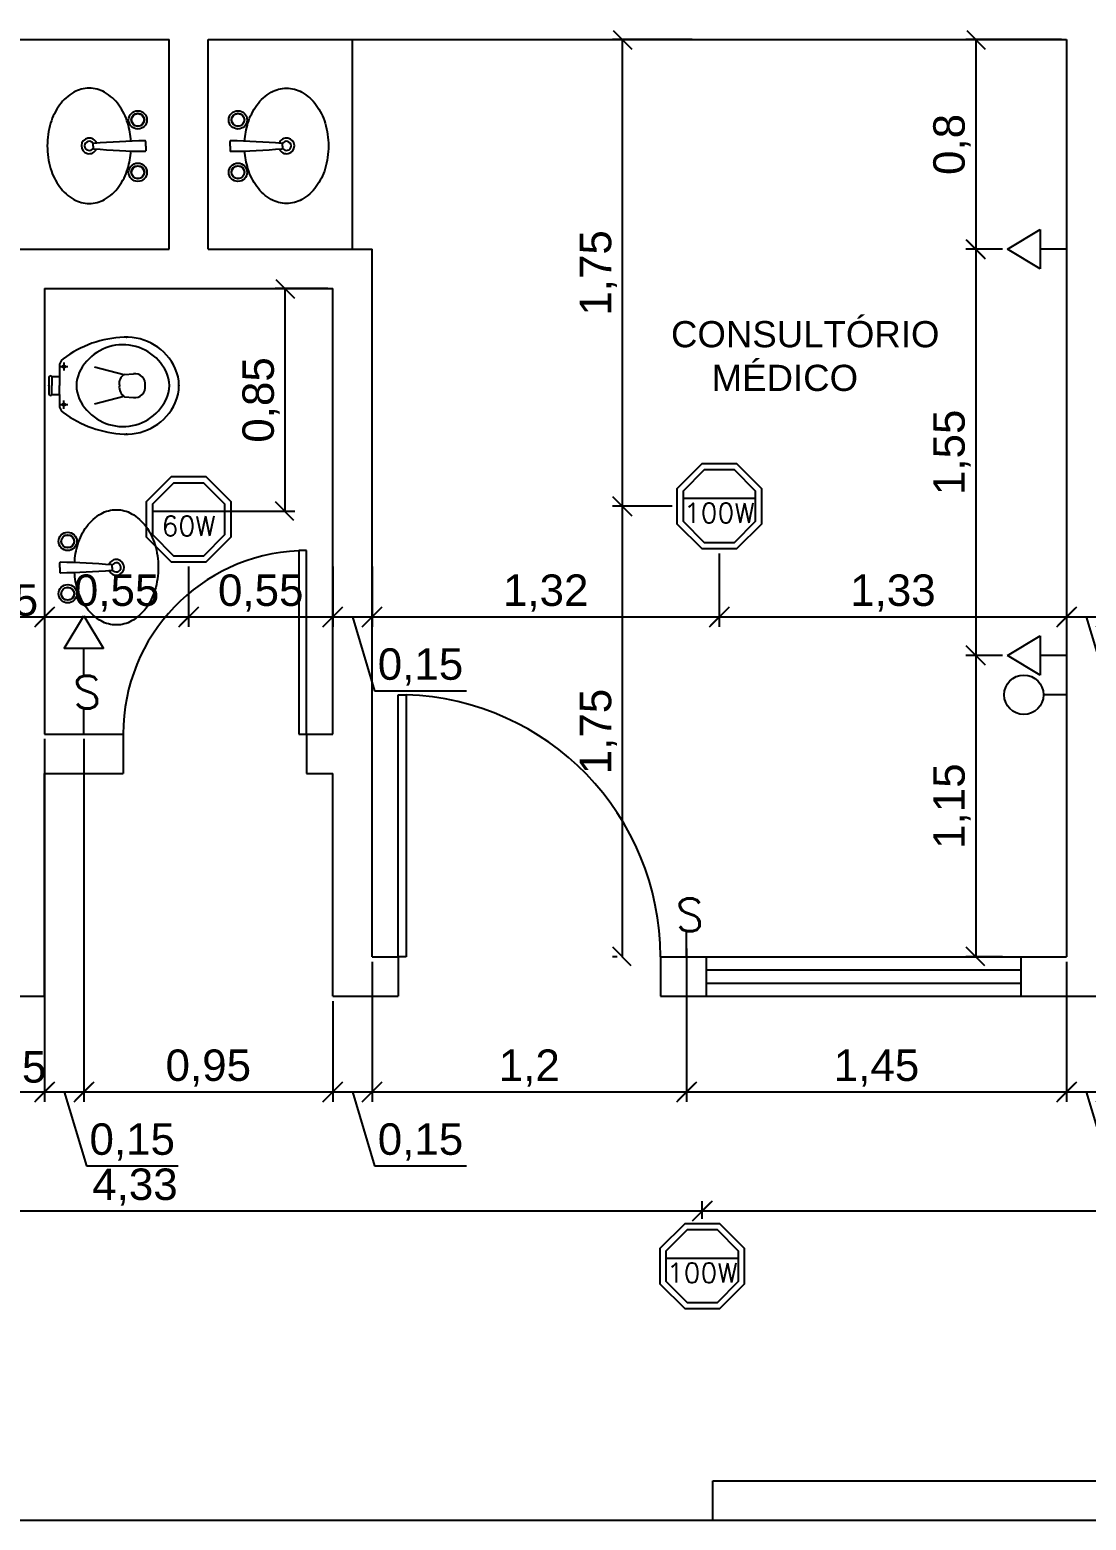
# Model space of a CAD drawing. Header units: millimetres. Extents: x 562 to 1062, y -27 to 300.
# Drawn here: x 672.7 to 676.73, y 242.13 to 247.81 of the extents above; entities that cross this region are included whole.
import ezdxf
from ezdxf.enums import TextEntityAlignment as Align

# ---------------------------------------------------------------- set-up
doc = ezdxf.new("R2010")
doc.units = ezdxf.units.MM
doc.header["$LTSCALE"] = 0.04
doc.linetypes.add('ACAD_ISO03W100', pattern=[30, 12, -18])
for name, color, linetype in [('01', 1, 'Continuous'), ('02', 2, 'Continuous'), ('03', 3, 'Continuous'), ('05', 5, 'Continuous'), ('2', 2, 'Continuous'), ('BAN', 11, 'Continuous'), ('LUMINAR', 2, 'Continuous'), ('TRACEJADO', 7, 'ACAD_ISO03W100')]:
    doc.layers.add(name, color=color, linetype=linetype)
doc.styles.add('SIMPLEX', font='SIMPLEX.SHX')
doc.styles.get("Standard").update_dxf_attribs({"font": 'arial.ttf'})
doc.dimstyles.new('ISO-25', dxfattribs={"dimscale": 0.03, "dimtxt": 4, "dimasz": 2.5, "dimexe": 1.25, "dimexo": 0.625, "dimtad": 1, "dimtxsty": 'Standard', "dimblk": 'OBLIQUE', "dimcen": 2.5, "dimadec": 3, "dimazin": 0, "dimtfac": 1, "dimtmove": 0, "dimatfit": 3, "dimldrblk": 'OBLIQUE', "dimfxl": 1, "dimarcsym": 0})

# ---------------------------------------------------------------- blocks, each defined once
blk = doc.blocks.new('_Oblique')
at = {"layer": 'TRACEJADO', "color": 0, "lineweight": -2}
blk.add_line((-0.5, -0.5), (0.5, 0.5), dxfattribs=at)
blk = doc.blocks.new('*D162')
at = {"layer": 'BAN', "color": 0}
for p, q in [((672.7582, 245.107), (672.7582, 243.7225)), ((672.6082, 244.257), (672.6082, 243.7225)), ((672.6082, 243.76), (672.7582, 243.76))]:
    blk.add_line(p, q, dxfattribs=at)
at = {"layer": 'Defpoints', "color": 0}
for p in [(672.7582, 245.1257), (672.6082, 244.2757), (672.7582, 243.76)]:
    blk.add_point(p, dxfattribs=at)
at = {"layer": 'BAN', "color": 0, "xscale": 0.075, "yscale": 0.075, "zscale": 0.075, "rotation": 180}
blk.add_blockref('_Oblique', (672.6082, 243.76), dxfattribs=at)
at = {"layer": 'BAN', "color": 0, "xscale": 0.075, "yscale": 0.075, "zscale": 0.075}
blk.add_blockref('_Oblique', (672.7582, 243.76), dxfattribs=at)
at = {"layer": 'BAN', "color": 0, "insert": (672.6019, 243.8445), "char_height": 0.12, "attachment_point": 5}
blk.add_mtext('0,15', dxfattribs=at)
blk = doc.blocks.new('*D163')
at = {"layer": 'BAN', "color": 0}
for p, q in [((672.7582, 245.107), (672.7582, 243.7225)), ((672.9082, 245.107), (672.9082, 243.7225)), ((672.7582, 243.76), (672.9082, 243.76)), ((672.8332, 243.76), (672.9178, 243.478)), ((672.9178, 243.478), (673.2679, 243.478))]:
    blk.add_line(p, q, dxfattribs=at)
at = {"layer": 'Defpoints', "color": 0}
for p in [(672.7582, 245.1257), (672.9082, 245.1257), (672.9082, 243.76)]:
    blk.add_point(p, dxfattribs=at)
at = {"layer": 'BAN', "color": 0, "xscale": 0.075, "yscale": 0.075, "zscale": 0.075, "rotation": 180}
blk.add_blockref('_Oblique', (672.7582, 243.76), dxfattribs=at)
at = {"layer": 'BAN', "color": 0, "xscale": 0.075, "yscale": 0.075, "zscale": 0.075}
blk.add_blockref('_Oblique', (672.9082, 243.76), dxfattribs=at)
at = {"layer": 'BAN', "color": 0, "insert": (673.0929, 243.5689), "char_height": 0.12, "attachment_point": 5}
blk.add_mtext('0,15', dxfattribs=at)
blk = doc.blocks.new('*D164')
at = {"layer": 'BAN', "color": 0}
for p, q in [((672.9082, 245.107), (672.9082, 243.7225)), ((673.8582, 244.107), (673.8582, 243.7225)), ((672.9082, 243.76), (673.8582, 243.76))]:
    blk.add_line(p, q, dxfattribs=at)
at = {"layer": 'Defpoints', "color": 0}
for p in [(672.9082, 245.1257), (673.8582, 244.1257), (673.8582, 243.76)]:
    blk.add_point(p, dxfattribs=at)
at = {"layer": 'BAN', "color": 0, "xscale": 0.075, "yscale": 0.075, "zscale": 0.075, "rotation": 180}
blk.add_blockref('_Oblique', (672.9082, 243.76), dxfattribs=at)
at = {"layer": 'BAN', "color": 0, "xscale": 0.075, "yscale": 0.075, "zscale": 0.075}
blk.add_blockref('_Oblique', (673.8582, 243.76), dxfattribs=at)
at = {"layer": 'BAN', "color": 0, "insert": (673.3832, 243.8509), "char_height": 0.12, "attachment_point": 5}
blk.add_mtext('0,95', dxfattribs=at)
blk = doc.blocks.new('*D165')
at = {"layer": 'BAN', "color": 0}
for p, q in [((674.0082, 244.257), (674.0082, 243.7225)), ((673.8582, 244.107), (673.8582, 243.7225)), ((673.8582, 243.76), (674.0082, 243.76)), ((673.9332, 243.76), (674.0178, 243.478)), ((674.0178, 243.478), (674.3679, 243.478))]:
    blk.add_line(p, q, dxfattribs=at)
at = {"layer": 'Defpoints', "color": 0}
for p in [(674.0082, 244.2757), (673.8582, 244.1257), (674.0082, 243.76)]:
    blk.add_point(p, dxfattribs=at)
at = {"layer": 'BAN', "color": 0, "xscale": 0.075, "yscale": 0.075, "zscale": 0.075, "rotation": 180}
blk.add_blockref('_Oblique', (673.8582, 243.76), dxfattribs=at)
at = {"layer": 'BAN', "color": 0, "xscale": 0.075, "yscale": 0.075, "zscale": 0.075}
blk.add_blockref('_Oblique', (674.0082, 243.76), dxfattribs=at)
at = {"layer": 'BAN', "color": 0, "insert": (674.1929, 243.5689), "char_height": 0.12, "attachment_point": 5}
blk.add_mtext('0,15', dxfattribs=at)
blk = doc.blocks.new('*D166')
at = {"layer": 'BAN', "color": 0}
for p, q in [((675.2082, 244.307), (675.2082, 243.7225)), ((674.0082, 244.257), (674.0082, 243.7225)), ((674.0082, 243.76), (675.2082, 243.76))]:
    blk.add_line(p, q, dxfattribs=at)
at = {"layer": 'Defpoints', "color": 0}
for p in [(675.2082, 244.3257), (674.0082, 244.2757), (675.2082, 243.76)]:
    blk.add_point(p, dxfattribs=at)
at = {"layer": 'BAN', "color": 0, "xscale": 0.075, "yscale": 0.075, "zscale": 0.075, "rotation": 180}
blk.add_blockref('_Oblique', (674.0082, 243.76), dxfattribs=at)
at = {"layer": 'BAN', "color": 0, "xscale": 0.075, "yscale": 0.075, "zscale": 0.075}
blk.add_blockref('_Oblique', (675.2082, 243.76), dxfattribs=at)
at = {"layer": 'BAN', "color": 0, "insert": (674.6082, 243.8509), "char_height": 0.12, "attachment_point": 5}
blk.add_mtext('1,2', dxfattribs=at)
blk = doc.blocks.new('*D167')
at = {"layer": 'BAN', "color": 0}
for p, q in [((675.2082, 244.307), (675.2082, 243.7225)), ((676.6582, 244.257), (676.6582, 243.7225)), ((675.2082, 243.76), (676.6582, 243.76))]:
    blk.add_line(p, q, dxfattribs=at)
at = {"layer": 'Defpoints', "color": 0}
for p in [(675.2082, 244.3257), (676.6582, 244.2757), (676.6582, 243.76)]:
    blk.add_point(p, dxfattribs=at)
at = {"layer": 'BAN', "color": 0, "xscale": 0.075, "yscale": 0.075, "zscale": 0.075, "rotation": 180}
blk.add_blockref('_Oblique', (675.2082, 243.76), dxfattribs=at)
at = {"layer": 'BAN', "color": 0, "xscale": 0.075, "yscale": 0.075, "zscale": 0.075}
blk.add_blockref('_Oblique', (676.6582, 243.76), dxfattribs=at)
at = {"layer": 'BAN', "color": 0, "insert": (675.9332, 243.8509), "char_height": 0.12, "attachment_point": 5}
blk.add_mtext('1,45', dxfattribs=at)
blk = doc.blocks.new('*D168')
at = {"layer": 'BAN', "color": 0}
for p, q in [((676.6582, 244.257), (676.6582, 243.7225)), ((676.8082, 244.257), (676.8082, 243.7225)), ((676.6582, 243.76), (676.8082, 243.76)), ((676.7332, 243.76), (676.8178, 243.478)), ((676.8178, 243.478), (677.1679, 243.478))]:
    blk.add_line(p, q, dxfattribs=at)
at = {"layer": 'Defpoints', "color": 0}
for p in [(676.6582, 244.2757), (676.8082, 244.2757), (676.8082, 243.76)]:
    blk.add_point(p, dxfattribs=at)
at = {"layer": 'BAN', "color": 0, "xscale": 0.075, "yscale": 0.075, "zscale": 0.075, "rotation": 180}
blk.add_blockref('_Oblique', (676.6582, 243.76), dxfattribs=at)
at = {"layer": 'BAN', "color": 0, "xscale": 0.075, "yscale": 0.075, "zscale": 0.075}
blk.add_blockref('_Oblique', (676.8082, 243.76), dxfattribs=at)
at = {"layer": 'BAN', "color": 0, "insert": (676.9929, 243.5689), "char_height": 0.12, "attachment_point": 5}
blk.add_mtext('0,15', dxfattribs=at)
blk = doc.blocks.new('*D175')
at = {"layer": 'BAN', "color": 0}
for p, q in [((673.8582, 245.7646), (673.8582, 245.5353)), ((674.0082, 245.7646), (674.0082, 245.5353)), ((673.8582, 245.5728), (674.0082, 245.5728)), ((673.9332, 245.5728), (674.0178, 245.2908)), ((674.0178, 245.2908), (674.3679, 245.2908))]:
    blk.add_line(p, q, dxfattribs=at)
at = {"layer": 'Defpoints', "color": 0}
for p in [(673.8582, 245.7833), (674.0082, 245.7833), (674.0082, 245.5728)]:
    blk.add_point(p, dxfattribs=at)
at = {"layer": 'BAN', "color": 0, "xscale": 0.075, "yscale": 0.075, "zscale": 0.075, "rotation": 180}
blk.add_blockref('_Oblique', (673.8582, 245.5728), dxfattribs=at)
at = {"layer": 'BAN', "color": 0, "xscale": 0.075, "yscale": 0.075, "zscale": 0.075}
blk.add_blockref('_Oblique', (674.0082, 245.5728), dxfattribs=at)
at = {"layer": 'BAN', "color": 0, "insert": (674.1929, 245.3817), "char_height": 0.12, "attachment_point": 5}
blk.add_mtext('0,15', dxfattribs=at)
blk = doc.blocks.new('*D176')
at = {"layer": 'BAN', "color": 0}
for p, q in [((675.3332, 245.8146), (675.3332, 245.5353)), ((674.0082, 245.7646), (674.0082, 245.5353)), ((674.0082, 245.5728), (675.3332, 245.5728))]:
    blk.add_line(p, q, dxfattribs=at)
at = {"layer": 'Defpoints', "color": 0}
for p in [(675.3332, 245.8333), (674.0082, 245.7833), (675.3332, 245.5728)]:
    blk.add_point(p, dxfattribs=at)
at = {"layer": 'BAN', "color": 0, "xscale": 0.075, "yscale": 0.075, "zscale": 0.075, "rotation": 180}
blk.add_blockref('_Oblique', (674.0082, 245.5728), dxfattribs=at)
at = {"layer": 'BAN', "color": 0, "xscale": 0.075, "yscale": 0.075, "zscale": 0.075}
blk.add_blockref('_Oblique', (675.3332, 245.5728), dxfattribs=at)
at = {"layer": 'BAN', "color": 0, "insert": (674.6707, 245.6636), "char_height": 0.12, "attachment_point": 5}
blk.add_mtext('1,32', dxfattribs=at)
blk = doc.blocks.new('*D177')
at = {"layer": 'BAN', "color": 0}
for p, q in [((675.3332, 245.8146), (675.3332, 245.5353)), ((676.6582, 245.8146), (676.6582, 245.5353)), ((675.3332, 245.5728), (676.6582, 245.5728))]:
    blk.add_line(p, q, dxfattribs=at)
at = {"layer": 'Defpoints', "color": 0}
for p in [(675.3332, 245.8333), (676.6582, 245.8333), (676.6582, 245.5728)]:
    blk.add_point(p, dxfattribs=at)
at = {"layer": 'BAN', "color": 0, "xscale": 0.075, "yscale": 0.075, "zscale": 0.075, "rotation": 180}
blk.add_blockref('_Oblique', (675.3332, 245.5728), dxfattribs=at)
at = {"layer": 'BAN', "color": 0, "xscale": 0.075, "yscale": 0.075, "zscale": 0.075}
blk.add_blockref('_Oblique', (676.6582, 245.5728), dxfattribs=at)
at = {"layer": 'BAN', "color": 0, "insert": (675.9957, 245.6636), "char_height": 0.12, "attachment_point": 5}
blk.add_mtext('1,33', dxfattribs=at)
blk = doc.blocks.new('*D178')
at = {"layer": 'BAN', "color": 0}
for p, q in [((676.8082, 246.007), (676.8082, 245.5353)), ((676.6582, 245.8146), (676.6582, 245.5353)), ((676.6582, 245.5728), (676.8082, 245.5728)), ((676.7332, 245.5728), (676.8178, 245.2908)), ((676.8178, 245.2908), (677.1679, 245.2908))]:
    blk.add_line(p, q, dxfattribs=at)
at = {"layer": 'Defpoints', "color": 0}
for p in [(676.8082, 246.0257), (676.6582, 245.8333), (676.8082, 245.5728)]:
    blk.add_point(p, dxfattribs=at)
at = {"layer": 'BAN', "color": 0, "xscale": 0.075, "yscale": 0.075, "zscale": 0.075, "rotation": 180}
blk.add_blockref('_Oblique', (676.6582, 245.5728), dxfattribs=at)
at = {"layer": 'BAN', "color": 0, "xscale": 0.075, "yscale": 0.075, "zscale": 0.075}
blk.add_blockref('_Oblique', (676.8082, 245.5728), dxfattribs=at)
at = {"layer": 'BAN', "color": 0, "insert": (676.9929, 245.3817), "char_height": 0.12, "attachment_point": 5}
blk.add_mtext('0,15', dxfattribs=at)
blk = doc.blocks.new('*D183')
at = {"layer": 'BAN', "color": 0}
for p, q in [((672.7582, 245.957), (672.7582, 245.5353)), ((672.6082, 245.7476), (672.6082, 245.5353)), ((672.6082, 245.5728), (672.7582, 245.5728))]:
    blk.add_line(p, q, dxfattribs=at)
at = {"layer": 'Defpoints', "color": 0}
for p in [(672.7582, 245.9757), (672.6082, 245.7664), (672.7582, 245.5728)]:
    blk.add_point(p, dxfattribs=at)
at = {"layer": 'BAN', "color": 0, "xscale": 0.075, "yscale": 0.075, "zscale": 0.075, "rotation": 180}
blk.add_blockref('_Oblique', (672.6082, 245.5728), dxfattribs=at)
at = {"layer": 'BAN', "color": 0, "xscale": 0.075, "yscale": 0.075, "zscale": 0.075}
blk.add_blockref('_Oblique', (672.7582, 245.5728), dxfattribs=at)
at = {"layer": 'BAN', "color": 0, "insert": (672.5707, 245.6261), "char_height": 0.12, "attachment_point": 5}
blk.add_mtext('0,15', dxfattribs=at)
blk = doc.blocks.new('*D184')
at = {"layer": 'BAN', "color": 0}
for p, q in [((672.7582, 245.957), (672.7582, 245.5353)), ((673.3082, 245.7646), (673.3082, 245.5353)), ((672.7582, 245.5728), (673.3082, 245.5728))]:
    blk.add_line(p, q, dxfattribs=at)
at = {"layer": 'Defpoints', "color": 0}
for p in [(672.7582, 245.9757), (673.3082, 245.7833), (673.3082, 245.5728)]:
    blk.add_point(p, dxfattribs=at)
at = {"layer": 'BAN', "color": 0, "xscale": 0.075, "yscale": 0.075, "zscale": 0.075, "rotation": 180}
blk.add_blockref('_Oblique', (672.7582, 245.5728), dxfattribs=at)
at = {"layer": 'BAN', "color": 0, "xscale": 0.075, "yscale": 0.075, "zscale": 0.075}
blk.add_blockref('_Oblique', (673.3082, 245.5728), dxfattribs=at)
at = {"layer": 'BAN', "color": 0, "insert": (673.0332, 245.6636), "char_height": 0.12, "attachment_point": 5}
blk.add_mtext('0,55', dxfattribs=at)
blk = doc.blocks.new('*D185')
at = {"layer": 'BAN', "color": 0}
for p, q in [((673.3082, 245.7646), (673.3082, 245.5353)), ((673.8582, 245.7646), (673.8582, 245.5353)), ((673.3082, 245.5728), (673.8582, 245.5728))]:
    blk.add_line(p, q, dxfattribs=at)
at = {"layer": 'Defpoints', "color": 0}
for p in [(673.3082, 245.7833), (673.8582, 245.7833), (673.8582, 245.5728)]:
    blk.add_point(p, dxfattribs=at)
at = {"layer": 'BAN', "color": 0, "xscale": 0.075, "yscale": 0.075, "zscale": 0.075, "rotation": 180}
blk.add_blockref('_Oblique', (673.3082, 245.5728), dxfattribs=at)
at = {"layer": 'BAN', "color": 0, "xscale": 0.075, "yscale": 0.075, "zscale": 0.075}
blk.add_blockref('_Oblique', (673.8582, 245.5728), dxfattribs=at)
at = {"layer": 'BAN', "color": 0, "insert": (673.5832, 245.6636), "char_height": 0.12, "attachment_point": 5}
blk.add_mtext('0,55', dxfattribs=at)
blk = doc.blocks.new('*D187')
at = {"layer": 'BAN', "color": 0}
for p, q in [((670.9382, 243.2754), (670.9382, 243.3432)), ((675.2682, 243.2754), (675.2682, 243.3432)), ((670.9382, 243.3057), (675.2682, 243.3057))]:
    blk.add_line(p, q, dxfattribs=at)
at = {"layer": 'Defpoints', "color": 0}
for p in [(670.9382, 243.2567), (675.2682, 243.3057), (675.2682, 243.2567)]:
    blk.add_point(p, dxfattribs=at)
at = {"layer": 'BAN', "color": 0, "xscale": 0.075, "yscale": 0.075, "zscale": 0.075, "rotation": 180}
blk.add_blockref('_Oblique', (670.9382, 243.3057), dxfattribs=at)
at = {"layer": 'BAN', "color": 0, "xscale": 0.075, "yscale": 0.075, "zscale": 0.075}
blk.add_blockref('_Oblique', (675.2682, 243.3057), dxfattribs=at)
at = {"layer": 'BAN', "color": 0, "insert": (673.1032, 243.3966), "char_height": 0.12, "attachment_point": 5}
blk.add_mtext('4,33', dxfattribs=at)
blk = doc.blocks.new('*D188')
at = {"layer": 'BAN', "color": 0}
for p, q in [((675.2682, 243.2754), (675.2682, 243.3432)), ((679.6082, 242.2945), (679.6082, 243.3432)), ((675.2682, 243.3057), (679.6082, 243.3057))]:
    blk.add_line(p, q, dxfattribs=at)
at = {"layer": 'Defpoints', "color": 0}
for p in [(675.2682, 243.2567), (679.6082, 243.3057), (679.6082, 242.2757)]:
    blk.add_point(p, dxfattribs=at)
at = {"layer": 'BAN', "color": 0, "xscale": 0.075, "yscale": 0.075, "zscale": 0.075, "rotation": 180}
blk.add_blockref('_Oblique', (675.2682, 243.3057), dxfattribs=at)
at = {"layer": 'BAN', "color": 0, "xscale": 0.075, "yscale": 0.075, "zscale": 0.075}
blk.add_blockref('_Oblique', (679.6082, 243.3057), dxfattribs=at)
at = {"layer": 'BAN', "color": 0, "insert": (677.4382, 243.3966), "char_height": 0.12, "attachment_point": 5}
blk.add_mtext('4,34', dxfattribs=at)
blk = doc.blocks.new('*D206')
at = {"layer": 'BAN', "color": 0}
for p, q in [((675.1528, 245.995), (674.9252, 245.995)), ((674.9627, 245.995), (674.9627, 244.2757)), ((674.944, 244.2757), (674.9252, 244.2757))]:
    blk.add_line(p, q, dxfattribs=at)
at = {"layer": 'Defpoints', "color": 0}
for p in [(675.1716, 245.995), (674.9627, 244.2757), (674.9627, 244.2757)]:
    blk.add_point(p, dxfattribs=at)
at = {"layer": 'BAN', "color": 0, "xscale": 0.075, "yscale": 0.075, "zscale": 0.075}
for p, rotation in [((674.9627, 245.995), 90), ((674.9627, 244.2757), 270)]:
    blk.add_blockref('_Oblique', p, dxfattribs=dict(at, rotation=rotation))
at = {"layer": 'BAN', "color": 0, "insert": (674.8719, 245.1354), "char_height": 0.12, "attachment_point": 5, "rotation": 90}
blk.add_mtext('1,75', dxfattribs=at)
blk = doc.blocks.new('*D205')
at = {"layer": 'BAN', "color": 0, "lineweight": -2}
for p, q in [((675.2292, 247.7757), (674.9252, 247.7757)), ((674.9627, 247.7757), (674.9627, 245.995)), ((675.1528, 245.995), (674.9252, 245.995))]:
    blk.add_line(p, q, dxfattribs=at)
at = {"layer": 'Defpoints', "color": 0}
for p in [(675.2479, 247.7757), (674.9627, 245.995), (675.1716, 245.995)]:
    blk.add_point(p, dxfattribs=at)
at = {"layer": 'BAN', "color": 0, "lineweight": -2, "xscale": 0.075, "yscale": 0.075, "zscale": 0.075}
for p, rotation in [((674.9627, 247.7757), 90), ((674.9627, 245.995), 270)]:
    blk.add_blockref('_Oblique', p, dxfattribs=dict(at, rotation=rotation))
at = {"layer": 'BAN', "color": 0, "insert": (674.8719, 246.8854), "char_height": 0.12, "attachment_point": 5, "rotation": 90}
blk.add_mtext('1,75', dxfattribs=at)
blk = doc.blocks.new('*D279')
at = {"layer": 'BAN', "color": 0, "lineweight": -2}
for p, q in [((676.6395, 247.7757), (676.2742, 247.7757)), ((676.3117, 247.7757), (676.3117, 246.9757)), ((676.4145, 246.9757), (676.2742, 246.9757))]:
    blk.add_line(p, q, dxfattribs=at)
at = {"layer": 'Defpoints', "color": 0}
for p in [(676.6582, 247.7757), (676.3117, 246.9757), (676.4332, 246.9757)]:
    blk.add_point(p, dxfattribs=at)
at = {"layer": 'BAN', "color": 0, "lineweight": -2, "xscale": 0.075, "yscale": 0.075, "zscale": 0.075}
for p, rotation in [((676.3117, 247.7757), 90), ((676.3117, 246.9757), 270)]:
    blk.add_blockref('_Oblique', p, dxfattribs=dict(at, rotation=rotation))
at = {"layer": 'BAN', "color": 0, "insert": (676.2208, 247.3757), "char_height": 0.12, "attachment_point": 5, "rotation": 90}
blk.add_mtext('0,8', dxfattribs=at)
blk = doc.blocks.new('*D280')
at = {"layer": 'BAN', "color": 0}
for p, q in [((676.4145, 246.9757), (676.2742, 246.9757)), ((676.3117, 246.9757), (676.3117, 245.4257)), ((676.4145, 245.4257), (676.2742, 245.4257))]:
    blk.add_line(p, q, dxfattribs=at)
at = {"layer": 'Defpoints', "color": 0}
for p in [(676.4332, 246.9757), (676.3117, 245.4257), (676.4332, 245.4257)]:
    blk.add_point(p, dxfattribs=at)
at = {"layer": 'BAN', "color": 0, "xscale": 0.075, "yscale": 0.075, "zscale": 0.075}
for p, rotation in [((676.3117, 246.9757), 90), ((676.3117, 245.4257), 270)]:
    blk.add_blockref('_Oblique', p, dxfattribs=dict(at, rotation=rotation))
at = {"layer": 'BAN', "color": 0, "insert": (676.2208, 246.2007), "char_height": 0.12, "attachment_point": 5, "rotation": 90}
blk.add_mtext('1,55', dxfattribs=at)
blk = doc.blocks.new('*D281')
at = {"layer": 'BAN', "color": 0}
for p, q in [((676.4145, 245.4257), (676.2742, 245.4257)), ((676.3117, 245.4257), (676.3117, 244.2757)), ((676.4145, 244.2757), (676.2742, 244.2757))]:
    blk.add_line(p, q, dxfattribs=at)
at = {"layer": 'Defpoints', "color": 0}
for p in [(676.4332, 245.4257), (676.3117, 244.2757), (676.4332, 244.2757)]:
    blk.add_point(p, dxfattribs=at)
at = {"layer": 'BAN', "color": 0, "xscale": 0.075, "yscale": 0.075, "zscale": 0.075}
for p, rotation in [((676.3117, 245.4257), 90), ((676.3117, 244.2757), 270)]:
    blk.add_blockref('_Oblique', p, dxfattribs=dict(at, rotation=rotation))
at = {"layer": 'BAN', "color": 0, "insert": (676.2208, 244.8507), "char_height": 0.12, "attachment_point": 5, "rotation": 90}
blk.add_mtext('1,15', dxfattribs=at)
blk = doc.blocks.new('*D282')
at = {"layer": 'BAN', "color": 0, "lineweight": -2}
for p, q in [((673.8395, 246.8257), (673.6378, 246.8257)), ((673.6753, 246.8257), (673.6753, 245.9757)), ((673.327, 245.9757), (673.7128, 245.9757))]:
    blk.add_line(p, q, dxfattribs=at)
at = {"layer": 'Defpoints', "color": 0}
for p in [(673.8582, 246.8257), (673.3082, 245.9757), (673.6753, 245.9757)]:
    blk.add_point(p, dxfattribs=at)
at = {"layer": 'BAN', "color": 0, "lineweight": -2, "xscale": 0.075, "yscale": 0.075, "zscale": 0.075}
for p, rotation in [((673.6753, 246.8257), 90), ((673.6753, 245.9757), 270)]:
    blk.add_blockref('_Oblique', p, dxfattribs=dict(at, rotation=rotation))
at = {"layer": 'BAN', "color": 0, "insert": (673.5845, 246.4007), "char_height": 0.12, "attachment_point": 5, "rotation": 90}
blk.add_mtext('0,85', dxfattribs=at)

msp = doc.modelspace()

# ---------------------------------------------------------------- linework, layer by layer
at = {"layer": '01'}
for p, q in [((673.9332, 246.9757), (673.9332, 247.7757)), ((672.9442, 247.3695), (672.9442, 247.3777)), ((672.9442, 247.3695), (672.9442, 247.3614)), ((673.1442, 247.3695), (673.1442, 247.3875)), ((673.1442, 247.3695), (673.1442, 247.3516)), ((673.4662, 247.3695), (673.4662, 247.3875)), ((673.4662, 247.3695), (673.4662, 247.3516)), ((673.6662, 247.3695), (673.6662, 247.3777)), ((673.6662, 247.3695), (673.6662, 247.3614)), ((672.8165, 246.5279), (672.8472, 246.5279)), ((672.8319, 246.5432), (672.8319, 246.5125)), ((673.0607, 246.4965), (672.9489, 246.5258)), ((673.0639, 246.4984), (673.0971, 246.5009)), ((672.7862, 246.4871), (672.7862, 246.4553)), ((672.7862, 246.4236), (672.7862, 246.4553)), ((672.8149, 246.4871), (672.8149, 246.4553)), ((672.8149, 246.4236), (672.8149, 246.4553)), ((672.8165, 246.3828), (672.8472, 246.3828)), ((672.8319, 246.3674), (672.8319, 246.3981)), ((673.0611, 246.4142), (672.9489, 246.3848)), ((673.0639, 246.4121), (673.0971, 246.4097)), ((672.8167, 245.7611), (672.8167, 245.7791)), ((672.8167, 245.7611), (672.8167, 245.7432)), ((673.0167, 245.7611), (673.0167, 245.7693)), ((673.0167, 245.7611), (673.0167, 245.753))]:
    msp.add_line(p, q, dxfattribs=at)
for points in [[(673.0881, 247.3881, 0.05843), (673.0758, 247.4573, 0.084248), (673.0418, 247.5259, 0.106469), (672.9871, 247.5749, 0.130159), (672.9287, 247.5903, 0.130159), (672.8703, 247.5749, 0.106469), (672.8155, 247.5259, 0.084248), (672.7815, 247.4573, 0.073281), (672.7687, 247.3703, 0.073281)], [(673.5223, 247.3881, -0.05843), (673.5346, 247.4573, -0.084248), (673.5686, 247.5259, -0.106469), (673.6233, 247.5749, -0.130159), (673.6817, 247.5903, -0.130159), (673.7401, 247.5749, -0.106469), (673.7949, 247.5259, -0.084248), (673.8289, 247.4573, -0.073281), (673.8417, 247.3703, -0.073281)], [(672.7687, 247.3703, 0.073281), (672.7815, 247.2834, 0.084248), (672.8155, 247.2148, 0.106469), (672.8703, 247.1658, 0.130159), (672.9287, 247.1503, 0.130159), (672.9871, 247.1658, 0.106469), (673.0418, 247.2148, 0.084248), (673.0758, 247.2834, 0.057106), (673.088, 247.3509, 0.073281)], [(673.8417, 247.3703, -0.073281), (673.8289, 247.2834, -0.084248), (673.7949, 247.2148, -0.106469), (673.7401, 247.1658, -0.130159), (673.6817, 247.1503, -0.130159), (673.6233, 247.1658, -0.106469), (673.5686, 247.2148, -0.084248), (673.5346, 247.2834, -0.057106), (673.5224, 247.3509, -0.073281)], [(672.786, 246.4886, 0.868852), (672.7749, 246.4871), (672.7749, 246.4553), (672.7749, 246.4235, 0.868852), (672.786, 246.422), (672.8147, 246.422), (672.8147, 246.3815, 0.237631), (672.8292, 246.3527, 0.148029), (673.0618, 246.2705, 0.31016), (673.257, 246.3902, 0.21646), (673.257, 246.5205, 0.30817), (673.0618, 246.6401, 0.152934), (672.8292, 246.5579, 0.237634), (672.8147, 246.5291), (672.8147, 246.4886), (672.786, 246.4886)], [(672.8727, 245.7797, -0.05843), (672.885, 245.8489, -0.084248), (672.9191, 245.9175, -0.106469), (672.9738, 245.9665, -0.130159), (673.0322, 245.9819, -0.130159), (673.0906, 245.9665, -0.106469), (673.1454, 245.9175, -0.084248), (673.1794, 245.8489, -0.073281), (673.1922, 245.7619, -0.073281)], [(673.1922, 245.7619, -0.073281), (673.1794, 245.675, -0.084248), (673.1454, 245.6064, -0.106469), (673.0906, 245.5574, -0.130159), (673.0322, 245.5419, -0.130159), (672.9738, 245.5574, -0.106469), (672.9191, 245.6064, -0.084248), (672.885, 245.675, -0.057106), (672.8728, 245.7425, -0.073281)]]:
    msp.add_lwpolyline(points, format="xyb", dxfattribs=at)
for centre, radius in [((673.1142, 247.4695), 0.035), ((673.1142, 247.4695), 0.025), ((673.1142, 247.4695), 0.024), ((673.4962, 247.4695), 0.035), ((673.4962, 247.4695), 0.025), ((673.4962, 247.4695), 0.024), ((673.1142, 247.2695), 0.035), ((673.1142, 247.2695), 0.025), ((673.1142, 247.2695), 0.024), ((673.4962, 247.2695), 0.035), ((673.4962, 247.2695), 0.025), ((673.4962, 247.2695), 0.024), ((672.8319, 246.5279), 0.00512), ((672.8319, 246.3828), 0.00512), ((672.8467, 245.8611), 0.035), ((672.8467, 245.8611), 0.025), ((672.8467, 245.8611), 0.024), ((672.8467, 245.6611), 0.035), ((672.8467, 245.6611), 0.025), ((672.8467, 245.6611), 0.024)]:
    msp.add_circle(centre, radius, dxfattribs=at)
for centre, radius, start, end in [((672.9287, 247.3703), 0.03, 19.9848, 336.8451), ((672.9287, 247.3703), 0.0175, 26.7599, 332.2389), ((672.9462, 247.3777), 0.002, 94.839, 180), ((672.9462, 247.3614), 0.002, 180, 265.161), ((673.1864, 244.5402), 2.8497, 90.8897, 94.839), ((673.1864, 250.1989), 2.8497, 265.161, 269.1103), ((673.1422, 247.3875), 0.002, 0, 90.8897), ((673.1422, 247.3516), 0.002, 269.1103, 0), ((673.4682, 247.3875), 0.002, 89.1103, 180), ((673.4682, 247.3516), 0.002, 180, 270.8897), ((673.424, 244.5402), 2.8497, 85.161, 89.1103), ((673.424, 250.1989), 2.8497, 270.8897, 274.839), ((673.6817, 247.3703), 0.03, 203.1549, 160.0152), ((673.6642, 247.3777), 0.002, 0, 85.161), ((673.6642, 247.3614), 0.002, 274.839, 0), ((673.6817, 247.3703), 0.0175, 207.7611, 153.2401), ((673.0572, 246.4282), 0.1833, 26.0662, 155.1183), ((672.9973, 246.4553), 0.1175, 154.8234, 205.1766), ((673.0816, 246.4639), 0.0388, 117.1535, 192.7741), ((673.1018, 246.4601), 0.0411, 353.3838, 96.6162), ((673.1203, 246.4553), 0.1148, 332.2776, 27.7224), ((673.0898, 246.4505), 0.0462, 173.959, 235.9862), ((673.1017, 246.4507), 0.0412, 263.5509, 6.4491), ((673.0572, 246.4826), 0.1833, 204.9138, 333.9017), ((672.8187, 245.7791), 0.002, 89.1103, 180), ((672.7744, 242.9318), 2.8497, 85.161, 89.1103), ((673.0322, 245.7619), 0.03, 203.1549, 160.0152), ((673.0147, 245.7693), 0.002, 0, 85.161), ((673.0322, 245.7619), 0.0175, 207.7611, 153.2401), ((672.8187, 245.7432), 0.002, 180, 270.8897), ((672.7744, 248.5905), 2.8497, 270.8897, 274.839), ((673.0147, 245.753), 0.002, 274.839, 0)]:
    msp.add_arc(centre, radius, start, end, dxfattribs=at)
for p in [(673.0705, 246.6403), (672.7749, 246.4553), (673.2712, 246.4553), (673.2712, 246.4553), (673.0705, 246.2703)]:
    msp.add_point(p, dxfattribs=at)
at = {"layer": '02', "linetype": 'Continuous'}
for p, q in [((675.2832, 244.2757), (676.4832, 244.2757)), ((675.2832, 244.2257), (676.4832, 244.2257)), ((675.2832, 244.1757), (676.4832, 244.1757)), ((675.2832, 244.1257), (676.4832, 244.1257))]:
    msp.add_line(p, q, dxfattribs=at)
at = {"layer": '02'}
msp.add_line((670.9082, 242.1257), (675.3082, 242.1257), dxfattribs=at)
at = {"layer": '02', "linetype": 'Continuous'}
for centre, radius, start, end in [((673.7582, 245.1257), 0.7, 92.4563, 180), ((674.1082, 244.2757), 1, 0, 88.2809)]:
    msp.add_arc(centre, radius, start, end, dxfattribs=at)
at = {"layer": '03'}
for p, q in [((676.4332, 246.9757), (676.5582, 247.0507)), ((676.5582, 247.0507), (676.5582, 246.9007)), ((676.5582, 246.9007), (676.4332, 246.9757)), ((676.6582, 246.9757), (676.5582, 246.9757)), ((672.8329, 245.4521), (672.9079, 245.5771)), ((672.9079, 245.5771), (672.9829, 245.4521)), ((676.4332, 245.4257), (676.5582, 245.5007)), ((676.5582, 245.5007), (676.5582, 245.3507)), ((672.9829, 245.4521), (672.8329, 245.4521)), ((672.9079, 245.3521), (672.9079, 245.4521)), ((676.5582, 245.3507), (676.4332, 245.4257)), ((676.6582, 245.4257), (676.5582, 245.4257)), ((676.6582, 245.2757), (676.5701, 245.2757)), ((672.9082, 245.1257), (672.9082, 245.2257)), ((675.2082, 244.2757), (675.2082, 244.3757))]:
    msp.add_line(p, q, dxfattribs=at)
for points in [[(675.2663, 246.1567), (675.1716, 246.062), (675.1716, 245.928), (675.2663, 245.8333), (675.4002, 245.8333), (675.4949, 245.928), (675.4949, 246.062), (675.4002, 246.1567)], [(673.2413, 246.1067), (673.1466, 246.012), (673.1466, 245.878), (673.2413, 245.7833), (673.3752, 245.7833), (673.4699, 245.878), (673.4699, 246.012), (673.3752, 246.1067)], [(675.2013, 243.2567), (675.1066, 243.162), (675.1066, 243.028), (675.2013, 242.9333), (675.3352, 242.9333), (675.4299, 243.028), (675.4299, 243.162), (675.3352, 243.2567)]]:
    msp.add_lwpolyline(points, close=True, dxfattribs=at)
msp.add_circle((676.4951, 245.2757), 0.075, dxfattribs=at)
at = {"layer": '05'}
for p, q in [((669.5582, 247.7757), (673.2332, 247.7757)), ((673.2332, 246.9757), (673.2332, 247.7757)), ((673.3832, 247.7757), (676.6582, 247.7757)), ((673.3832, 246.9757), (673.3832, 247.7757)), ((676.6582, 247.7757), (676.6582, 244.2757)), ((672.6082, 246.9757), (673.2332, 246.9757)), ((673.3832, 246.9757), (674.0082, 246.9757)), ((674.0082, 244.2757), (674.0082, 246.9757)), ((672.7582, 246.8257), (673.8582, 246.8257)), ((672.7582, 246.8257), (672.7582, 245.1257)), ((673.8582, 245.1257), (673.8582, 246.8257)), ((672.7582, 245.1257), (673.0582, 245.1257)), ((673.0582, 245.1257), (673.0582, 244.9757)), ((673.7582, 245.1257), (673.7582, 244.9757)), ((673.7582, 245.1257), (673.8582, 245.1257)), ((672.7582, 244.9757), (673.0582, 244.9757)), ((672.7582, 244.1257), (672.7582, 244.9757)), ((673.7582, 244.9757), (673.8582, 244.9757)), ((673.8582, 244.1257), (673.8582, 244.9757)), ((674.0082, 244.2757), (674.1082, 244.2757)), ((674.1082, 244.2757), (674.1082, 244.1257)), ((675.1082, 244.2757), (675.2832, 244.2757)), ((675.1082, 244.2757), (675.1082, 244.1257)), ((675.2832, 244.2757), (675.2832, 244.1257)), ((676.4832, 244.2757), (676.4832, 244.1257)), ((676.4832, 244.2757), (676.6582, 244.2757)), ((672.2332, 244.1257), (672.7582, 244.1257)), ((673.8582, 244.1257), (674.1082, 244.1257)), ((675.1082, 244.1257), (675.2832, 244.1257)), ((676.4832, 244.1257), (676.9082, 244.1257)), ((675.3082, 242.1257), (675.3082, 242.2757)), ((675.3082, 242.2757), (679.6082, 242.2757)), ((675.3082, 242.1257), (679.6082, 242.1257))]:
    msp.add_line(p, q, dxfattribs=at)
at = {"layer": '2'}
for p, q in [((673.7582, 245.8257), (673.7282, 245.8257)), ((673.7282, 245.8257), (673.7282, 245.1257)), ((673.7582, 245.1257), (673.7582, 245.8257)), ((674.1082, 245.2757), (674.1382, 245.2757)), ((674.1082, 244.2757), (674.1082, 245.2757)), ((674.1382, 245.2757), (674.1382, 244.2757)), ((673.7282, 245.1257), (673.7582, 245.1257)), ((674.1382, 244.2757), (674.1082, 244.2757))]:
    msp.add_line(p, q, dxfattribs=at)
at = {"layer": 'LUMINAR', "color": 1}
for p, q in [((675.1947, 246.0257), (675.4718, 246.0257)), ((673.1697, 245.9757), (673.4468, 245.9757)), ((675.1297, 243.1257), (675.4068, 243.1257))]:
    msp.add_line(p, q, dxfattribs=at)
for points in [[(675.2758, 246.1336), (675.1947, 246.0524), (675.1947, 245.9376), (675.2758, 245.8564), (675.3907, 245.8564), (675.4718, 245.9376), (675.4718, 246.0524), (675.3907, 246.1336)], [(673.2508, 246.0836), (673.1697, 246.0024), (673.1697, 245.8876), (673.2508, 245.8064), (673.3657, 245.8064), (673.4468, 245.8876), (673.4468, 246.0024), (673.3657, 246.0836)], [(675.2108, 243.2336), (675.1297, 243.1524), (675.1297, 243.0376), (675.2108, 242.9564), (675.3257, 242.9564), (675.4068, 243.0376), (675.4068, 243.1524), (675.3257, 243.2336)]]:
    msp.add_lwpolyline(points, close=True, dxfattribs=at)

# ---------------------------------------------------------------- texts
at = {"layer": '01', "insert": (675.1488, 246.7017), "char_height": 0.1, "attachment_point": 1}
msp.add_mtext('CONSULTÓRIO\\P    MÉDICO', dxfattribs=at)
at = {"layer": '03', "style": 'SIMPLEX'}
for p in [(672.8671, 245.2232), (675.1671, 244.3732)]:
    msp.add_attdef('S', p, 'S', height=0.125, dxfattribs=at)
at = {"layer": 'LUMINAR', "style": 'SIMPLEX'}
for tag, p in [('100W', (675.3328, 245.9322)), ('60W', (673.3078, 245.8822)), ('100W', (675.2678, 243.0322))]:
    msp.add_attdef(tag, text='100W', height=0.075, dxfattribs=at).set_placement(p, align=Align.CENTER)

# ---------------------------------------------------------------- dimensions: what is measured, and where the dimension line sits
at = {"layer": 'BAN'}
dim = msp.add_linear_dim(base=(674.9627, 245.995), p1=(675.2479, 247.7757), p2=(675.1716, 245.995), angle=90, text='1,75', dimstyle='ISO-25', dxfattribs=at)
dim.commit()
dim.dimension.update_dxf_attribs({"geometry": '*D205', "text_midpoint": (674.8719, 246.8854)})
for base, p1, p2, picture, middle in [((676.3117, 246.9757), (676.6582, 247.7757), (676.4332, 246.9757), '*D279', (676.2208, 247.3757)), ((673.6753, 245.9757), (673.8582, 246.8257), (673.3082, 245.9757), '*D282', (673.5845, 246.4007))]:
    dim = msp.add_linear_dim(base=base, p1=p1, p2=p2, angle=90, dimstyle='ISO-25', dxfattribs=at)
    dim.commit()
    dim.dimension.update_dxf_attribs({"geometry": picture, "text_midpoint": middle})
for base, p1, p2, picture, middle in [((676.3117, 245.4257), (676.4332, 246.9757), (676.4332, 245.4257), '*D280', (676.2208, 246.2007)), ((676.3117, 244.2757), (676.4332, 245.4257), (676.4332, 244.2757), '*D281', (676.2208, 244.8507))]:
    dim = msp.add_linear_dim(base=base, p1=p1, p2=p2, angle=90, dimstyle='ISO-25', override={"dimtmove": 1}, dxfattribs=at)
    dim.commit()
    dim.dimension.update_dxf_attribs({"geometry": picture, "text_midpoint": middle})
dim = msp.add_linear_dim(base=(674.9627, 244.2757), p1=(675.1716, 245.995), p2=(674.9627, 244.2757), angle=90, text='1,75', dimstyle='ISO-25', override={"dimtmove": 1}, dxfattribs=at)
dim.commit()
dim.dimension.update_dxf_attribs({"geometry": '*D206', "text_midpoint": (674.8719, 245.1354)})
for base, p1, p2, picture, middle in [((676.8082, 245.5728), (676.6582, 245.8333), (676.8082, 246.0257), '*D178', (676.8366, 245.3817)), ((673.3082, 245.5728), (672.7582, 245.9757), (673.3082, 245.7833), '*D184', (673.0332, 245.6636)), ((675.3332490579, 245.5727619845), (674.0082490579, 245.7833261031), (675.3332490579, 245.8333261031), '*D176', (674.6707490579, 245.6636265821)), ((676.6582490579, 245.5727619845), (675.3332490579, 245.8333261031), (676.6582490579, 245.8333261031), '*D177', (675.9957490579, 245.6636265821)), ((673.8582, 245.5728), (673.3082, 245.7833), (673.8582, 245.7833), '*D185', (673.5832, 245.6636)), ((674.0082, 245.5728), (673.8582, 245.7833), (674.0082, 245.7833), '*D175', (674.0366, 245.3817)), ((672.9082, 243.76), (672.7582, 245.1257), (672.9082, 245.1257), '*D163', (672.9366, 243.5689)), ((673.8582, 243.76), (672.9082, 245.1257), (673.8582, 244.1257), '*D164', (673.3832, 243.8509)), ((675.2082, 243.76), (674.0082, 244.2757), (675.2082, 244.3257), '*D166', (674.6082, 243.8509)), ((676.6582, 243.76), (675.2082, 244.3257), (676.6582, 244.2757), '*D167', (675.9332, 243.8509)), ((674.0082, 243.76), (673.8582, 244.1257), (674.0082, 244.2757), '*D165', (674.0366, 243.5689)), ((676.8082, 243.76), (676.6582, 244.2757), (676.8082, 244.2757), '*D168', (676.8366, 243.5689)), ((675.2682, 243.3057), (670.9382, 243.2567), (675.2682, 243.2567), '*D187', (673.1032, 243.3966)), ((679.6082, 243.3057), (675.2682, 243.2567), (679.6082, 242.2757), '*D188', (677.4382, 243.3966))]:
    dim = msp.add_linear_dim(base=base, p1=p1, p2=p2, dimstyle='ISO-25', override={"dimtmove": 1}, dxfattribs=at)
    dim.commit()
    dim.dimension.update_dxf_attribs({"geometry": picture, "text_midpoint": middle})
for base, p1, p2, picture, middle in [((672.7582, 245.5728), (672.6082, 245.7664), (672.7582, 245.9757), '*D183', (672.5707, 245.5353)), ((672.7582, 243.76), (672.6082, 244.2757), (672.7582, 245.1257), '*D162', (672.6019, 243.7536))]:
    dim = msp.add_linear_dim(base=base, p1=p1, p2=p2, dimstyle='ISO-25', override={"dimtmove": 1}, dxfattribs=at)
    dim.commit()
    dim.dimension.update_dxf_attribs({"geometry": picture, "text_midpoint": middle, "dimtype": 160})

doc.saveas('drawing.dxf')
